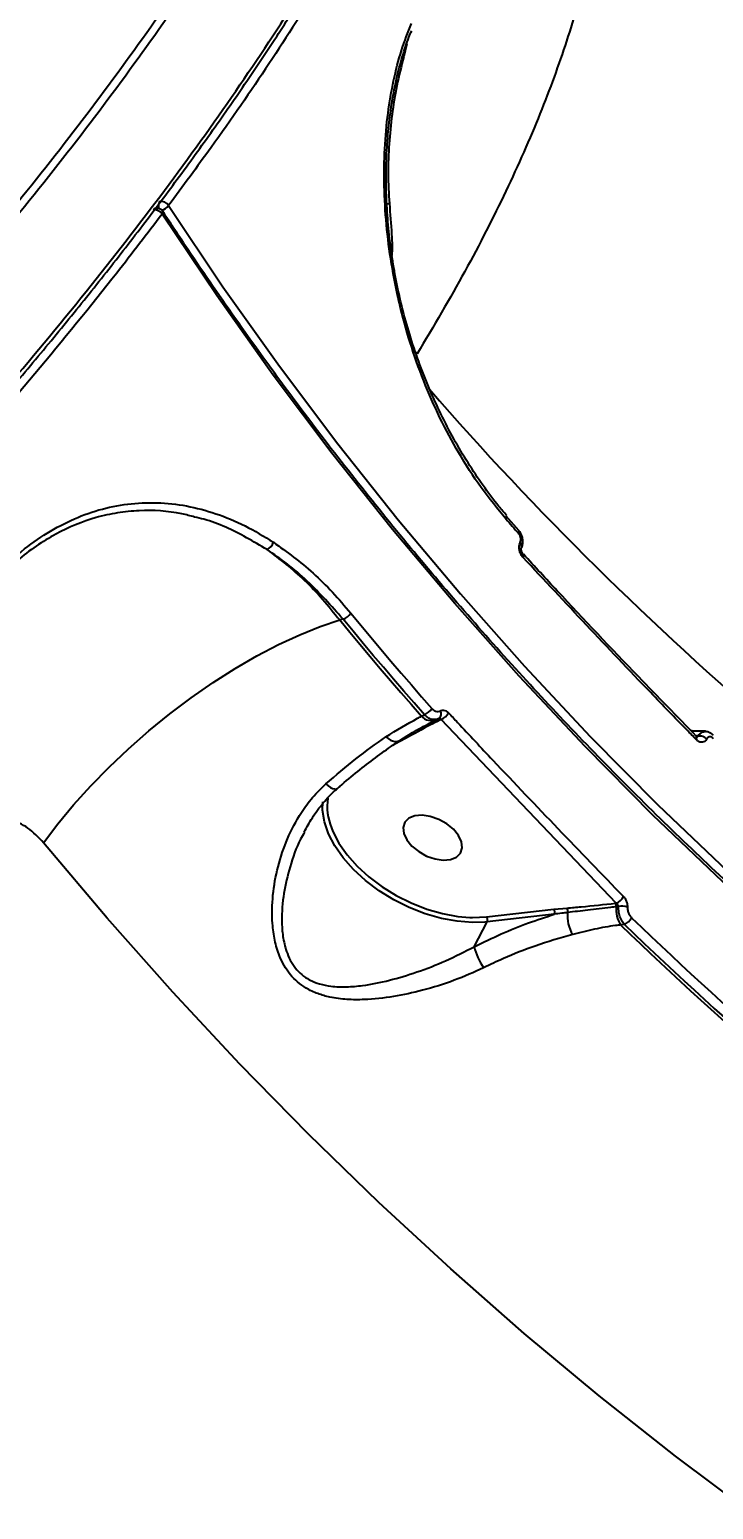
# Model space of a CAD drawing. Header units: millimetres. Extents: x -4153 to 4002, y -5023 to 3197.
# Drawn here: x -767 to -670.5, y -1518.8 to -1310 of the extents above; entities that cross this region are included whole.
import ezdxf

# ---------------------------------------------------------------- set-up
doc = ezdxf.new("R2010")
doc.units = ezdxf.units.MM
for name, color, linetype in [('DIKOM_ОБЪЕКТ', 7, 'Continuous'), ('DIKOM_РАЗМЕР_ЗОНА', 7, 'Continuous'), ('DIKOM_РАЗМЕР_ОБЪЕКТА', 7, 'Continuous')]:
    doc.layers.add(name, color=color, linetype=linetype)
doc.styles.add('style1', font='arialbd.ttf', dxfattribs={"width": 0.8})
doc.dimstyles.new('1-50', dxfattribs={"dimtxt": 300, "dimasz": 200, "dimexe": 100, "dimexo": 0, "dimgap": 100, "dimtad": 1, "dimtxsty": 'style1', "dimcen": 200, "dimclrd": 7, "dimclre": 7, "dimclrt": 7, "dimadec": 1, "dimazin": 2, "dimtfac": 1, "dimtmove": 0, "dimatfit": 2, "dimfxl": 0, "dimlwd": 25, "dimlwe": 18, "dimarcsym": 0})

# ---------------------------------------------------------------- blocks, each defined once
blk = doc.blocks.new('*D9')
at = {"layer": 'Defpoints', "color": 0, "transparency": 16777216}
for p in [(2370.19, 1747.32), (-2106.31, -2974.61), (1195.51, -2974.61)]:
    blk.add_point(p, dxfattribs=at)
at = {"layer": 'DIKOM_РАЗМЕР_ОБЪЕКТА', "color": 7, "lineweight": 18, "transparency": 16777216}
for p, q in [((2370.19, 1747.32), (-2206.31, 1747.32)), ((1195.51, -2974.61), (-2206.31, -2974.61))]:
    blk.add_line(p, q, dxfattribs=at)
at = {"layer": 'DIKOM_РАЗМЕР_ОБЪЕКТА', "color": 7, "lineweight": 25, "transparency": 16777216}
blk.add_line((-2106.31, 1547.32), (-2106.31, -2774.61), dxfattribs=at)
at = {"layer": 'DIKOM_РАЗМЕР_ОБЪЕКТА', "color": 7, "transparency": 16777216}
for points in [[(-2139.64, 1547.32), (-2072.98, 1547.32), (-2106.31, 1747.32)], [(-2139.64, -2774.61), (-2072.98, -2774.61), (-2106.31, -2974.61)]]:
    blk.add_solid(points, dxfattribs=at)
at = {"layer": 'DIKOM_РАЗМЕР_ОБЪЕКТА', "color": 7, "transparency": 16777216, "insert": (-2359.48, -612.26), "char_height": 300, "attachment_point": 5, "rotation": 90, "style": 'style1'}
blk.add_mtext('{\\fArial|b0|i0|c204|p34;4700}', dxfattribs=at)
blk = doc.blocks.new('*D10')
at = {"layer": 'Defpoints', "color": 0, "transparency": 16777216}
for p in [(4001.69, -909.96), (-3216.31, -1859.46), (4001.69, -4923)]:
    blk.add_point(p, dxfattribs=at)
at = {"layer": 'DIKOM_РАЗМЕР_ЗОНА', "color": 7, "lineweight": 18, "transparency": 16777216}
for p, q in [((4001.69, -909.96), (4001.69, -5023)), ((-3216.31, -1859.46), (-3216.31, -5023))]:
    blk.add_line(p, q, dxfattribs=at)
at = {"layer": 'DIKOM_РАЗМЕР_ЗОНА', "color": 7, "lineweight": 25, "transparency": 16777216}
blk.add_line((-3016.31, -4923), (3801.69, -4923), dxfattribs=at)
at = {"layer": 'DIKOM_РАЗМЕР_ЗОНА', "color": 7, "transparency": 16777216}
for points in [[(-3016.31, -4889.67), (-3016.31, -4956.33), (-3216.31, -4923)], [(3801.69, -4889.67), (3801.69, -4956.33), (4001.69, -4923)]]:
    blk.add_solid(points, dxfattribs=at)
at = {"layer": 'DIKOM_РАЗМЕР_ЗОНА', "color": 7, "transparency": 16777216, "insert": (392.69, -4669.83), "char_height": 300, "attachment_point": 5, "style": 'style1'}
blk.add_mtext('{\\fArial|b0|i0|c204|p34;7200}', dxfattribs=at)
blk = doc.blocks.new('*D11')
at = {"layer": 'Defpoints', "color": 0, "transparency": 16777216}
for p in [(2631.36, 3197.31), (-3702.81, -4429.79), (2071.05, -4429.79)]:
    blk.add_point(p, dxfattribs=at)
at = {"layer": 'DIKOM_РАЗМЕР_ЗОНА', "color": 7, "lineweight": 18, "transparency": 16777216}
for p, q in [((2631.36, 3197.31), (-3802.81, 3197.31)), ((2071.05, -4429.79), (-3802.81, -4429.79))]:
    blk.add_line(p, q, dxfattribs=at)
at = {"layer": 'DIKOM_РАЗМЕР_ЗОНА', "color": 7, "lineweight": 25, "transparency": 16777216}
blk.add_line((-3702.81, 2997.31), (-3702.81, -4229.79), dxfattribs=at)
at = {"layer": 'DIKOM_РАЗМЕР_ЗОНА', "color": 7, "transparency": 16777216}
for points in [[(-3736.14, 2997.31), (-3669.48, 2997.31), (-3702.81, 3197.31)], [(-3736.14, -4229.79), (-3669.48, -4229.79), (-3702.81, -4429.79)]]:
    blk.add_solid(points, dxfattribs=at)
at = {"layer": 'DIKOM_РАЗМЕР_ЗОНА', "color": 7, "transparency": 16777216, "insert": (-3955.98, -616.24), "char_height": 300, "attachment_point": 5, "rotation": 90, "style": 'style1'}
blk.add_mtext('{\\fArial|b0|i0|c204|p34;7600}', dxfattribs=at)
blk = doc.blocks.new('*D12')
at = {"layer": 'Defpoints', "color": 0, "transparency": 16777216}
for p in [(-1688.31, 690.56), (2486.69, 690.56), (-1688.31, -3442.2)]:
    blk.add_point(p, dxfattribs=at)
at = {"layer": 'DIKOM_РАЗМЕР_ОБЪЕКТА', "color": 7, "lineweight": 18, "transparency": 16777216}
for p, q in [((-1688.31, 690.56), (-1688.31, -3542.2)), ((2486.69, 690.56), (2486.69, -3542.2))]:
    blk.add_line(p, q, dxfattribs=at)
at = {"layer": 'DIKOM_РАЗМЕР_ОБЪЕКТА', "color": 7, "lineweight": 25, "transparency": 16777216}
blk.add_line((2286.69, -3442.2), (-1488.31, -3442.2), dxfattribs=at)
at = {"layer": 'DIKOM_РАЗМЕР_ОБЪЕКТА', "color": 7, "transparency": 16777216}
for points in [[(-1488.31, -3408.87), (-1488.31, -3475.54), (-1688.31, -3442.2)], [(2286.69, -3408.87), (2286.69, -3475.54), (2486.69, -3442.2)]]:
    blk.add_solid(points, dxfattribs=at)
at = {"layer": 'DIKOM_РАЗМЕР_ОБЪЕКТА', "color": 7, "transparency": 16777216, "insert": (399.19, -3189.03), "char_height": 300, "attachment_point": 5, "style": 'style1'}
blk.add_mtext('{\\fArial|b0|i0|c204|p34;4175}', dxfattribs=at)

msp = doc.modelspace()

# ---------------------------------------------------------------- linework, layer by layer
at = {"layer": 'DIKOM_ОБЪЕКТ', "color": 7, "linetype": 'Continuous'}
for p, q in [((-713.758, -1312.029), (-714.181, -1313.826)), ((-712.557, -1355.451), (-712.296, -1355.799)), ((-697.964, -1380.676), (-699.719, -1378.659)), ((-697.767, -1382.433), (-697.758, -1382.414)), ((-697.58, -1383.121), (-697.571, -1383.102)), ((-697.31, -1384.074), (-697.319, -1384.064)), ((-722.739, -1393.205), (-723.223, -1393.319)), ((-711.679, -1406.889), (-711.275, -1406.682)), ((-709.947, -1407.582), (-709.534, -1407.366)), ((-709.576, -1407.389), (-709.262, -1407.228)), ((-708.893, -1407.337), (-709.114, -1407.451)), ((-684.21, -1433.267), (-708.893, -1407.337)), ((-715.325, -1410.798), (-715.847, -1411.066)), ((-713.958, -1410.055), (-715.325, -1410.798)), ((-672.894, -1409.751), (-672.901, -1409.744)), ((-672.631, -1409.677), (-672.88, -1409.661)), ((-672.877, -1409.732), (-672.64, -1409.696)), ((-672.64, -1409.696), (-672.631, -1409.677)), ((-671.435, -1410.097), (-671.444, -1410.116)), ((-692.996, -1434.121), (-691.146, -1433.946)), ((-684.311, -1433.278), (-684.21, -1433.267)), ((-704.241, -1439.402), (-702.435, -1435.892)), ((-702.435, -1435.892), (-702.748, -1435.924)), ((-702.49, -1435.188), (-692.996, -1434.121)), ((-692.941, -1434.825), (-702.435, -1435.892)), ((-683.041, -1436.267), (-683.583, -1436.333))]:
    msp.add_line(p, q, dxfattribs=at)
at = {"layer": 'DIKOM_ОБЪЕКТ', "color": 7, "linetype": 'Continuous', "flags": 128}
for points in [[(-748.283, -1336.082), (-748.208, -1335.967), (-748.165, -1335.863), (-748.155, -1335.775), (-748.177, -1335.704), (-748.177, -1335.704)], [(-747.377, -1334.876), (-739.695, -1346.32), (-731.73, -1357.526), (-723.488, -1368.487), (-714.975, -1379.196), (-706.195, -1389.646), (-697.155, -1399.829), (-687.86, -1409.739), (-678.317, -1419.37), (-668.531, -1428.715), (-658.51, -1437.769), (-648.26, -1446.525), (-637.787, -1454.977), (-627.099, -1463.12), (-616.201, -1470.949), (-605.103, -1478.458), (-593.81, -1485.643), (-582.33, -1492.499), (-570.671, -1499.022), (-558.841, -1505.206), (-546.846, -1511.049), (-534.696, -1516.545)], [(-534.96, -1518.299), (-547.147, -1512.786), (-559.178, -1506.926), (-571.044, -1500.723), (-582.738, -1494.181), (-594.253, -1487.304), (-605.58, -1480.098), (-616.712, -1472.565), (-627.642, -1464.713), (-638.363, -1456.545), (-648.867, -1448.067), (-659.148, -1439.285), (-669.2, -1430.204), (-679.015, -1420.831), (-688.587, -1411.171), (-697.909, -1401.231), (-706.977, -1391.017), (-715.783, -1380.536), (-724.322, -1369.795), (-732.589, -1358.8), (-740.577, -1347.56), (-748.283, -1336.082)], [(-699.733, -1378.645), (-699.732, -1378.646), (-699.719, -1378.659)], [(-698.005, -1381.087), (-697.955, -1380.977), (-697.927, -1380.876), (-697.921, -1380.789), (-697.938, -1380.717), (-697.964, -1380.676)], [(-697.343, -1384.501), (-697.291, -1384.371), (-697.267, -1384.255), (-697.272, -1384.157), (-697.305, -1384.081), (-697.31, -1384.074)], [(-764.998, -1424.731), (-762.994, -1422.067), (-760.774, -1419.386), (-758.358, -1416.711), (-755.768, -1414.068), (-753.027, -1411.48), (-750.161, -1408.971), (-747.196, -1406.563), (-744.159, -1404.28), (-741.077, -1402.14), (-737.979, -1400.165), (-734.893, -1398.372), (-731.847, -1396.777), (-728.869, -1395.396), (-725.985, -1394.239), (-723.223, -1393.319)], [(-723.223, -1393.319), (-721.804, -1395.04), (-720.378, -1396.753), (-718.945, -1398.459), (-717.505, -1400.159), (-716.059, -1401.852), (-714.606, -1403.538), (-713.146, -1405.217), (-711.679, -1406.889)], [(-711.275, -1406.682), (-712.732, -1405.021), (-714.181, -1403.353), (-715.624, -1401.679), (-717.061, -1399.998), (-718.491, -1398.309), (-719.913, -1396.615), (-721.33, -1394.913), (-722.739, -1393.205)], [(-721.65, -1392.353), (-720.243, -1394.057), (-718.83, -1395.755), (-717.411, -1397.446), (-715.984, -1399.13), (-714.551, -1400.808), (-713.111, -1402.478), (-711.665, -1404.142), (-710.211, -1405.8)], [(-716.717, -1409.807), (-716.399, -1410.059), (-716.073, -1410.254), (-715.748, -1410.387), (-715.433, -1410.453), (-715.14, -1410.451), (-714.876, -1410.381), (-714.724, -1410.299)], [(-672.932, -1410.173), (-672.879, -1410.044), (-672.853, -1409.93), (-672.856, -1409.834), (-672.886, -1409.761), (-672.894, -1409.751)], [(-725.185, -1416.448), (-724.848, -1416.716), (-724.523, -1416.929), (-724.222, -1417.078), (-723.957, -1417.158), (-723.735, -1417.167), (-723.566, -1417.104), (-723.542, -1417.085)], [(-702.748, -1435.924), (-704.469, -1435.985), (-706.63, -1435.824), (-708.872, -1435.412), (-711.144, -1434.759), (-713.397, -1433.878), (-715.582, -1432.79), (-717.652, -1431.517), (-719.559, -1430.089), (-721.264, -1428.535), (-722.728, -1426.89), (-723.92, -1425.19), (-724.814, -1423.473), (-725.389, -1421.776), (-725.633, -1420.136), (-725.595, -1418.955)], [(-707.163, -1422.838), (-708.123, -1422.06), (-709.244, -1421.441), (-710.433, -1421.031), (-711.596, -1420.865), (-712.638, -1420.954), (-713.474, -1421.292), (-714.037, -1421.852), (-714.282, -1422.588), (-714.187, -1423.441), (-713.762, -1424.341), (-713.04, -1425.216), (-712.079, -1425.994), (-710.959, -1426.613), (-709.769, -1427.022), (-708.607, -1427.189), (-707.565, -1427.099), (-706.729, -1426.761), (-706.165, -1426.201), (-705.921, -1425.465), (-706.016, -1424.612), (-706.441, -1423.712), (-707.163, -1422.838)], [(-724.395, -1422.636), (-724.19, -1423.145), (-723.324, -1424.811), (-722.169, -1426.459), (-720.749, -1428.054), (-719.096, -1429.56), (-717.246, -1430.946), (-715.239, -1432.18), (-713.12, -1433.235), (-710.935, -1434.089), (-708.732, -1434.722), (-706.558, -1435.122), (-704.861, -1435.267)], [(-619.04, -1549.407), (-630.759, -1542.386), (-642.303, -1535.057), (-653.666, -1527.424), (-664.842, -1519.492), (-675.824, -1511.265), (-686.606, -1502.747), (-697.184, -1493.943), (-707.55, -1484.858), (-717.699, -1475.496), (-727.625, -1465.864), (-737.323, -1455.965), (-746.788, -1445.807), (-756.015, -1435.393), (-764.998, -1424.731)], [(-704.861, -1435.267), (-704.462, -1435.278), (-702.49, -1435.188)]]:
    msp.add_lwpolyline(points, dxfattribs=at)
at = {"layer": 'DIKOM_ОБЪЕКТ', "color": 7, "linetype": 'Continuous'}
for centre, radius, start, end in [((-749.122, -1335.751), 0.49, 104.00447, 144.89327), ((-749.387, -1336.756), 1.294, 31.42867, 95.99801), ((-749.015, -1336.25), 1, 33.11034, 102.99357), ((-747.605, -1334.892), 1.191, 148.33635, 199.67335), ((-748.477, -1335.548), 1.289, 31.43044, 96.29635), ((-749.201, -1333.386), 2.355, 292.69069, 320.76209), ((-364.406, -1059.094), 459.181, 221.0724, 238.2067), ((-700.068, -1378.829), 0.388, 322.03525, 25.98152), ((-346.593, -1073.425), 467.061, 220.87388, 221.20223), ((-734.022, -1382), 1.491, 291.9771, 346.59945), ((-698.182, -1382.914), 0.635, 340.22499, 49.27372), ((-698.175, -1382.896), 0.638, 341.14359, 49.22227), ((-723.487, -1391.127), 2.208, 289.785, 326.28203), ((-712.056, -1404.657), 2.17, 291.09834, 328.23437), ((-709.723, -1406.552), 0.824, 307.48563, 30.80457), ((-709.658, -1405.401), 2.082, 291.55823, 330.38093), ((-710.274, -1405.65), 1.874, 221.41731, 291.89253), ((-709.385, -1407.705), 0.371, 43.1838, 112.28665), ((-714.279, -1410.418), 0.484, 48.52596, 76.06196), ((-672.469, -1411.12), 1.435, 44.4205, 96.84173), ((-672.46, -1411.101), 1.435, 44.4205, 96.84173), ((-716.755, -1419.585), 8.227, 172.04801, 201.76509), ((-691.829, -1434.343), 0.79, 341.97509, 30.20028), ((-684.966, -1433.688), 0.772, 353.28431, 32.03355), ((-680.378, -1434.209), 3.845, 173.56963, 213.52698), ((-685.087, -1431.266), 2.185, 293.6888, 330.59545), ((-683.405, -1436.416), 2.715, 73.38484, 100.01437), ((-703.12, -1435.591), 0.748, 336.28726, 32.61994), ((-693.626, -1434.524), 0.748, 336.28479, 32.65797), ((-686.279, -1435.08), 4.824, 174.13774, 212.73775), ((-683.897, -1434.362), 2.089, 294.19146, 332.71071), ((-336.095, -1077.639), 497.607, 225.95551, 233.03763), ((-336.589, -1077.771), 498.971, 225.93927, 233.05351), ((-336.423, -1077.908), 498.563, 225.95425, 233.0386), ((-694.897, -1437.054), 9.634, 194.10617, 213.608)]:
    msp.add_arc(centre, radius, start, end, dxfattribs=at)
for points, knots in [([(-934.195, -1411.23), (-929.384, -1407.273), (-919.76, -1399.358), (-905.796, -1387.274), (-892.213, -1375.061), (-878.622, -1362.3), (-865.158, -1349.06), (-851.936, -1335.382), (-839.315, -1321.612), (-827.368, -1307.798), (-816.156, -1293.994), (-806.036, -1280.648), (-796.99, -1267.8), (-788.977, -1255.47), (-781.768, -1243.319), (-775.425, -1231.402), (-769.993, -1219.77), (-765.496, -1208.438), (-762.002, -1197.472), (-759.543, -1186.873), (-758.198, -1176.82), (-757.973, -1167.536), (-758.85, -1159.086), (-760.385, -1152.143), (-762.06, -1148.238), (-762.741, -1146.65)], [0, 0, 0, 0, 0.0400048, 0.0800096, 0.1204125, 0.1608154, 0.2054798, 0.2501788, 0.2948426, 0.3408233, 0.3868418, 0.4328217, 0.476081, 0.5193729, 0.5626315, 0.6071388, 0.651682, 0.6961891, 0.742306, 0.7884231, 0.8352025, 0.8819818, 0.9259178, 0.9698883, 1, 1, 1, 1]), ([(-942.129, -1512.346), (-938.399, -1509.724), (-928.275, -1502.607), (-912.059, -1490.716), (-893.643, -1476.634), (-875.717, -1462.301), (-858.357, -1447.79), (-841.645, -1433.168), (-825.641, -1418.478), (-810.385, -1403.745), (-795.888, -1388.994), (-782.188, -1374.271), (-769.348, -1359.643), (-757.428, -1345.181), (-746.475, -1330.929), (-736.525, -1316.918), (-727.578, -1303.164), (-719.65, -1289.709), (-712.776, -1276.615), (-706.992, -1263.943), (-702.325, -1251.737), (-698.802, -1240.025), (-696.419, -1228.823), (-695.131, -1218.139), (-695.095, -1208.109), (-695.547, -1201.36), (-696.347, -1198.165), (-696.415, -1197.893)], [0, 0, 0, 0, 0.0245701, 0.0666936, 0.1089496, 0.1512736, 0.1935975, 0.2358536, 0.277977, 0.3201005, 0.3623564, 0.4046804, 0.4470042, 0.4892603, 0.5313838, 0.5735066, 0.6157623, 0.6580857, 0.700409, 0.7426646, 0.7847876, 0.8269108, 0.8691669, 0.9114903, 0.953814, 0.99607, 1, 1, 1, 1]), ([(-925.58, -1501.344), (-923.44, -1499.794), (-918.203, -1496.001), (-909.999, -1489.894), (-900.971, -1483.049), (-892.095, -1476.167), (-883.363, -1469.248), (-874.772, -1462.29), (-866.32, -1455.289), (-858.004, -1448.246), (-849.822, -1441.157), (-841.772, -1434.02), (-833.851, -1426.834), (-826.067, -1419.603), (-818.444, -1412.353), (-811.016, -1405.112), (-803.802, -1397.901), (-796.807, -1390.722), (-790.025, -1383.574), (-783.455, -1376.453), (-777.094, -1369.356), (-770.94, -1362.283), (-764.991, -1355.231), (-759.247, -1348.198), (-753.704, -1341.182), (-748.367, -1334.184), (-743.245, -1327.221), (-738.364, -1320.323), (-733.74, -1313.514), (-729.379, -1306.802), (-725.278, -1300.183), (-721.435, -1293.655), (-717.846, -1287.215), (-714.513, -1280.861), (-711.433, -1274.592), (-708.607, -1268.406), (-706.033, -1262.301), (-703.713, -1256.275), (-701.651, -1250.341), (-699.854, -1244.521), (-698.333, -1238.837), (-697.089, -1233.301), (-696.122, -1227.911), (-695.432, -1222.665), (-695.015, -1217.562), (-694.877, -1212.6), (-695.004, -1207.775), (-695.436, -1203.105), (-695.853, -1199.904), (-696.206, -1198.304), (-696.237, -1198.166)], [0, 0, 0, 0, 0.0148391, 0.0363255, 0.0577124, 0.0790248, 0.100287, 0.1215228, 0.142757, 0.1640091, 0.1853, 0.2066536, 0.228095, 0.2496477, 0.2712483, 0.2927749, 0.3141948, 0.3355338, 0.356815, 0.3780639, 0.3993039, 0.4205573, 0.4418429, 0.4631846, 0.4846069, 0.5061339, 0.5277484, 0.5493324, 0.5707976, 0.5921746, 0.6134879, 0.6347617, 0.656021, 0.6772888, 0.6985818, 0.719924, 0.7413394, 0.7628519, 0.7844716, 0.8060882, 0.8276031, 0.8490186, 0.8703575, 0.891642, 0.9128938, 0.9341347, 0.9553851, 0.9766598, 0.9979803, 1, 1, 1, 1]), ([(-695.596, -1198.737), (-695.175, -1200.947), (-694.187, -1206.128), (-693.926, -1215.101), (-694.654, -1225.53), (-696.599, -1236.667), (-699.541, -1247.749), (-703.288, -1258.659), (-707.642, -1269.292), (-712.825, -1280.284), (-718.836, -1291.609), (-725.604, -1303.144), (-733.094, -1314.83), (-740.367, -1325.392), (-745.348, -1332.132), (-747.377, -1334.876)], [0, 0, 0, 0, 0.0646492, 0.1515188, 0.2409114, 0.3303773, 0.4197701, 0.4953743, 0.5710667, 0.6467588, 0.7231688, 0.7995787, 0.8740642, 0.9487185, 1, 1, 1, 1]), ([(-690.004, -1257.221), (-689.764, -1257.709), (-688.414, -1260.455), (-686.928, -1266.11), (-685.634, -1274.21), (-685.488, -1283.013), (-686.37, -1292.204), (-688.255, -1301.748), (-691.062, -1311.585), (-694.841, -1321.929), (-699.637, -1332.776), (-705.37, -1344.073), (-709.988, -1351.891), (-712.296, -1355.799)], [0, 0, 0, 0, 0.0210517, 0.1183566, 0.2184966, 0.3187184, 0.4188597, 0.5144039, 0.6100171, 0.7055616, 0.8036828, 0.9018783, 1, 1, 1, 1]), ([(-774.152, -1341.129), (-770.503, -1336.664), (-763.204, -1327.736), (-753.27, -1314.509), (-744.042, -1301.416), (-738.638, -1292.874), (-735.936, -1288.604)], [0, 0, 0, 0, 0.2486156, 0.4972307, 0.7486162, 1, 1, 1, 1]), ([(-734.954, -1289.209), (-737.629, -1293.439), (-742.978, -1301.897), (-752.169, -1314.957), (-762.136, -1328.249), (-769.524, -1337.29), (-773.218, -1341.81)], [0, 0, 0, 0, 0.2486156, 0.4972329, 0.7486158, 1, 1, 1, 1]), ([(-699.762, -1379.068), (-700.95, -1377.616), (-703.325, -1374.712), (-706.425, -1369.883), (-709.134, -1364.826), (-711.429, -1359.599), (-713.349, -1354.183), (-714.862, -1348.645), (-715.976, -1343.063), (-716.69, -1337.511), (-716.994, -1332.068), (-716.913, -1326.805), (-716.467, -1321.817), (-715.662, -1317.187), (-714.564, -1312.911), (-713.583, -1310.412), (-713.093, -1309.164)], [0, 0, 0, 0, 0.0751068, 0.1502139, 0.2212824, 0.2925773, 0.3636447, 0.4347705, 0.5061227, 0.5772485, 0.6483401, 0.7196591, 0.7907512, 0.8604277, 0.930319, 1, 1, 1, 1]), ([(-699.66, -1378.585), (-700.026, -1378.164), (-701.186, -1376.831), (-703.016, -1374.354), (-705.145, -1371.179), (-707.132, -1367.804), (-708.966, -1364.274), (-710.627, -1360.621), (-712.099, -1356.883), (-713.371, -1353.094), (-714.434, -1349.292), (-715.28, -1345.507), (-715.916, -1341.756), (-716.363, -1338.035), (-716.626, -1334.333), (-716.706, -1330.661), (-716.601, -1327.047), (-716.315, -1323.526), (-715.85, -1320.135), (-715.218, -1316.904), (-714.414, -1313.891), (-713.693, -1311.651), (-713.194, -1310.507), (-713.064, -1310.208)], [0, 0, 0, 0, 0.023156, 0.0733969, 0.1241361, 0.1752391, 0.2265349, 0.2778002, 0.3288161, 0.3794158, 0.4294642, 0.4788809, 0.5276413, 0.5763365, 0.6256829, 0.6756977, 0.7262872, 0.7773123, 0.8286044, 0.8799619, 0.9311453, 0.9819857, 1, 1, 1, 1]), ([(-714.181, -1313.826), (-714.527, -1315.204), (-715.537, -1319.231), (-716.207, -1324.802), (-716.461, -1330.374), (-716.296, -1333.187), (-716.213, -1334.593)], [0, 0, 0, 0, 0.20460018, 0.59771669, 0.798902, 1, 1, 1, 1]), ([(-535.11, -1517.707), (-537.063, -1516.847), (-542.73, -1514.352), (-552.016, -1510.001), (-562.919, -1504.56), (-573.683, -1498.832), (-584.302, -1492.825), (-594.771, -1486.539), (-605.085, -1479.98), (-615.238, -1473.151), (-625.223, -1466.055), (-635.036, -1458.697), (-644.672, -1451.08), (-654.125, -1443.209), (-663.39, -1435.087), (-672.461, -1426.72), (-681.335, -1418.111), (-690.006, -1409.266), (-698.469, -1400.189), (-706.72, -1390.885), (-714.755, -1381.36), (-722.568, -1371.618), (-730.157, -1361.665), (-737.513, -1351.504), (-743.494, -1342.826), (-746.989, -1337.511), (-748.177, -1335.704)], [0, 0, 0, 0, 0.0228174, 0.0662202, 0.1096236, 0.1530271, 0.1964308, 0.2398337, 0.2832367, 0.3266401, 0.3700427, 0.4134453, 0.4568475, 0.5002494, 0.5436513, 0.5870527, 0.6304542, 0.6738553, 0.7172557, 0.7606562, 0.8040563, 0.8474558, 0.890855, 0.9342543, 0.9776531, 1, 1, 1, 1]), ([(-716.213, -1334.593), (-716.228, -1334.597), (-716.314, -1334.619), (-716.42, -1334.645), (-716.564, -1334.666), (-716.573, -1334.668)], [0, 0, 0, 0, 0.1610302, 0.9486506, 1, 1, 1, 1]), ([(-716.213, -1334.593), (-716.094, -1336.029), (-715.927, -1338.036), (-715.807, -1340.494), (-715.842, -1341.476), (-715.857, -1341.922)], [0, 0, 0, 0, 0.5790763, 0.8089865, 1, 1, 1, 1]), ([(-748.283, -1336.082), (-750.392, -1338.844), (-756.076, -1346.288), (-766.108, -1358.579), (-778.562, -1372.948), (-792.009, -1387.564), (-806.425, -1402.381), (-821.788, -1417.352), (-837.759, -1432.148), (-854.268, -1446.721), (-871.236, -1461.032), (-888.94, -1475.314), (-907.349, -1489.513), (-926.414, -1503.578), (-945.717, -1517.2), (-965.184, -1530.342), (-984.743, -1542.978), (-1004.712, -1555.316), (-1025.037, -1567.297), (-1045.656, -1578.871), (-1066.114, -1589.784), (-1086.345, -1600.012), (-1106.289, -1609.549), (-1126.271, -1618.552), (-1146.221, -1626.964), (-1166.069, -1634.742), (-1185.376, -1641.714), (-1204.09, -1647.875), (-1222.17, -1653.239), (-1239.912, -1657.892), (-1257.239, -1661.787), (-1274.077, -1664.892), (-1289.379, -1667.042), (-1303.22, -1668.372), (-1315.697, -1669.017), (-1327.614, -1669.051), (-1338.925, -1668.466), (-1349.515, -1667.271), (-1359.333, -1665.474), (-1367.481, -1663.383), (-1372.189, -1661.733), (-1374.106, -1661.062)], [0, 0, 0, 0, 0.01565226, 0.04216821, 0.06870456, 0.09522035, 0.1225065, 0.14981457, 0.17710085, 0.20361671, 0.23015307, 0.25666881, 0.28395493, 0.31126326, 0.33854925, 0.36506512, 0.39160119, 0.41811705, 0.44540335, 0.47271155, 0.49999758, 0.52651341, 0.55304974, 0.57956567, 0.60685169, 0.6341598, 0.66144598, 0.68796179, 0.71449806, 0.74101385, 0.76829978, 0.79560821, 0.82289417, 0.84597237, 0.86907736, 0.89218249, 0.91550648, 0.9388305, 0.96156391, 0.98434868, 1, 1, 1, 1]), ([(-772.184, -1387.524), (-770.993, -1386.309), (-768.703, -1383.97), (-764.975, -1381.26), (-761.176, -1379.17), (-757.218, -1377.695), (-753.145, -1376.867), (-748.999, -1376.678), (-744.825, -1377.125), (-740.668, -1378.235), (-736.555, -1379.918), (-733.898, -1381.537), (-732.572, -1382.346)], [0, 0, 0, 0, 0.107081, 0.205971, 0.3051834, 0.4040755, 0.5033345, 0.6029145, 0.7021767, 0.8013466, 0.9008328, 1, 1, 1, 1]), ([(-743.691, -1378.793), (-744.287, -1378.637), (-746.887, -1377.954), (-750.548, -1377.757), (-754.587, -1378.149), (-758.558, -1379.035), (-762.415, -1380.614), (-766.067, -1382.863), (-769.122, -1385.163), (-771.106, -1387.191), (-772.271, -1388.38)], [0, 0, 0, 0, 0.0584962, 0.2554763, 0.3569417, 0.4584037, 0.6544717, 0.7554794, 0.8564912, 1, 1, 1, 1]), ([(-733.464, -1383.383), (-735.397, -1382.247), (-738.325, -1380.527), (-741.781, -1379.238), (-743.253, -1378.895), (-743.691, -1378.793)], [0, 0, 0, 0, 0.57701856, 0.87416823, 1, 1, 1, 1]), ([(-697.758, -1382.414), (-697.752, -1382.402), (-697.71, -1382.312), (-697.661, -1382.112), (-697.669, -1381.838), (-697.731, -1381.561), (-697.835, -1381.307), (-697.952, -1381.155), (-698.005, -1381.087)], [0, 0, 0, 0, 0.0340422, 0.2523471, 0.470565, 0.5980296, 0.81931, 1, 1, 1, 1]), ([(-697.573, -1383.104), (-697.572, -1383.103), (-697.455, -1382.94), (-697.374, -1382.498), (-697.38, -1381.821), (-697.589, -1381.156), (-697.865, -1380.834), (-697.982, -1380.698)], [0, 0, 0, 0, 0.0024741, 0.241461, 0.5075807, 0.79314, 1, 1, 1, 1]), ([(-733.464, -1383.383), (-731.678, -1384.755), (-728.972, -1386.832), (-725.613, -1390.347), (-724.02, -1392.329), (-723.223, -1393.319)], [0, 0, 0, 0, 0.4927902, 0.7463973, 1, 1, 1, 1]), ([(-722.739, -1393.205), (-724.399, -1391.336), (-726.912, -1388.506), (-730.577, -1385.395), (-732.502, -1384.054), (-733.464, -1383.383)], [0, 0, 0, 0, 0.4928038, 0.7463954, 1, 1, 1, 1]), ([(-732.572, -1382.346), (-730.677, -1383.724), (-727.807, -1385.813), (-724.219, -1389.355), (-722.506, -1391.353), (-721.65, -1392.353)], [0, 0, 0, 0, 0.4927656, 0.7463806, 1, 1, 1, 1]), ([(-697.343, -1384.501), (-697.444, -1384.373), (-697.646, -1384.119), (-697.84, -1383.626), (-697.919, -1383.125), (-697.883, -1382.713), (-697.8, -1382.511), (-697.767, -1382.433)], [0, 0, 0, 0, 0.2182628, 0.4367392, 0.6530427, 0.865775, 1, 1, 1, 1]), ([(-697.318, -1384.062), (-697.327, -1384.053), (-697.365, -1384.016), (-697.45, -1383.892), (-697.539, -1383.704), (-697.595, -1383.504), (-697.614, -1383.325), (-697.604, -1383.188), (-697.581, -1383.124), (-697.583, -1383.127), (-697.584, -1383.128)], [0, 0, 0, 0, 0.0436131, 0.1959423, 0.355359, 0.513105, 0.6490632, 0.7900614, 0.9401528, 1, 1, 1, 1]), ([(-672.932, -1410.173), (-673.36, -1409.733), (-675.504, -1407.534), (-683.755, -1399.016), (-691.381, -1390.87), (-697.343, -1384.501)], [0, 0, 0, 0, 0.0517122, 0.2585565, 1, 1, 1, 1]), ([(-672.875, -1409.735), (-675.602, -1406.938), (-682.239, -1400.132), (-690.367, -1391.567), (-695.7, -1385.78), (-697.288, -1384.057)], [0, 0, 0, 0, 0.3287928, 0.8001861, 1, 1, 1, 1]), ([(-709.222, -1407.206), (-709.29, -1407.239), (-709.54, -1407.362), (-710.037, -1407.404), (-710.695, -1407.199), (-711.082, -1406.854), (-711.275, -1406.682)], [0, 0, 0, 0, 0.1106154, 0.4063065, 0.7034641, 1, 1, 1, 1]), ([(-710.211, -1405.8), (-710.101, -1405.906), (-709.88, -1406.118), (-709.497, -1406.246), (-709.205, -1406.224), (-709.056, -1406.151), (-709.016, -1406.131)], [0, 0, 0, 0, 0.29688, 0.59407691, 0.88943358, 1, 1, 1, 1]), ([(-709.016, -1406.131), (-708.985, -1406.115), (-708.847, -1406.045), (-708.569, -1406.011), (-708.186, -1406.125), (-707.961, -1406.328), (-707.848, -1406.43)], [0, 0, 0, 0, 0.0855474, 0.38937052, 0.69482692, 1, 1, 1, 1]), ([(-707.848, -1406.43), (-707.434, -1406.875), (-705.362, -1409.098), (-697.24, -1417.767), (-689.361, -1425.935), (-683.184, -1432.339)], [0, 0, 0, 0, 0.0512237, 0.2561281, 1, 1, 1, 1]), ([(-716.717, -1409.807), (-715.183, -1408.876), (-713.443, -1407.82), (-711.865, -1406.988), (-711.679, -1406.889)], [0, 0, 0, 0, 0.8821389, 1, 1, 1, 1]), ([(-714.725, -1410.301), (-714.043, -1409.868), (-712.551, -1408.922), (-710.857, -1408.048), (-709.969, -1407.593), (-709.826, -1407.52)], [0, 0, 0, 0, 0.41384527, 0.90565355, 1, 1, 1, 1]), ([(-709.114, -1407.451), (-709.548, -1407.675), (-711.189, -1408.52), (-712.785, -1409.405), (-713.958, -1410.055)], [0, 0, 0, 0, 0.2647056, 1, 1, 1, 1]), ([(-708.893, -1407.337), (-708.921, -1407.299), (-708.978, -1407.223), (-709.084, -1407.173), (-709.168, -1407.179), (-709.212, -1407.201), (-709.222, -1407.206)], [0, 0, 0, 0, 0.3131832, 0.6195706, 0.9170925, 1, 1, 1, 1]), ([(-671.629, -1409.012), (-672.206, -1409.02), (-672.902, -1409.029), (-673.531, -1408.959), (-673.639, -1408.948)], [0, 0, 0, 0, 0.8281326, 1, 1, 1, 1]), ([(-725.185, -1416.448), (-723.757, -1415.224), (-720.87, -1412.747), (-718.112, -1410.794), (-716.717, -1409.807)], [0, 0, 0, 0, 0.4942344, 1, 1, 1, 1]), ([(-723.54, -1417.087), (-723.429, -1416.989), (-722.468, -1416.147), (-720.666, -1414.659), (-718.168, -1412.717), (-716.186, -1411.275), (-715.065, -1410.536), (-714.732, -1410.317)], [0, 0, 0, 0, 0.0370457, 0.3182694, 0.5996898, 0.8810501, 1, 1, 1, 1]), ([(-671.444, -1410.116), (-671.484, -1410.186), (-671.587, -1410.368), (-671.842, -1410.549), (-672.195, -1410.597), (-672.581, -1410.479), (-672.815, -1410.275), (-672.932, -1410.173)], [0, 0, 0, 0, 0.1342905, 0.3469292, 0.5632451, 0.7817336, 1, 1, 1, 1]), ([(-672.775, -1409.846), (-672.771, -1409.847), (-672.754, -1409.848), (-672.804, -1409.834), (-672.869, -1409.773), (-672.901, -1409.743)], [0, 0, 0, 0, 0.1431739, 0.5732411, 1, 1, 1, 1]), ([(-672.79, -1409.833), (-672.787, -1409.832), (-672.739, -1409.827), (-672.683, -1409.777), (-672.652, -1409.718), (-672.64, -1409.696)], [0, 0, 0, 0, 0.04082415, 0.6296958, 1, 1, 1, 1]), ([(-672.631, -1409.677), (-672.535, -1409.542), (-672.333, -1409.26), (-671.965, -1409.075), (-671.717, -1409.068), (-671.627, -1409.065)], [0, 0, 0, 0, 0.3670581, 0.772168, 1, 1, 1, 1]), ([(-670.486, -1409.588), (-670.644, -1409.457), (-670.957, -1409.198), (-671.395, -1409.043), (-671.629, -1409.074), (-671.666, -1409.079)], [0, 0, 0, 0, 0.46271297, 0.9130749, 1, 1, 1, 1]), ([(-670.491, -1410.023), (-670.492, -1410.022), (-670.565, -1409.953), (-670.722, -1409.838), (-670.933, -1409.78), (-671.132, -1409.797), (-671.309, -1409.888), (-671.394, -1410.029), (-671.435, -1410.097)], [0, 0, 0, 0, 0.0043066, 0.2198812, 0.4355515, 0.5682918, 0.7938354, 1, 1, 1, 1]), ([(-702.921, -1442.386), (-704.286, -1443.002), (-707.069, -1444.256), (-711.392, -1445.579), (-715.657, -1446.506), (-719.225, -1446.902), (-722.215, -1446.885), (-724.413, -1446.608), (-726.349, -1446.065), (-728.327, -1445.14), (-730.32, -1443.44), (-731.703, -1440.985), (-732.429, -1438.491), (-732.817, -1435.614), (-732.733, -1432.102), (-732.007, -1428.069), (-730.678, -1424.112), (-728.959, -1420.858), (-727.091, -1418.287), (-725.824, -1417.064), (-725.185, -1416.448)], [0, 0, 0, 0, 0.0741107, 0.1510367, 0.2205971, 0.291725, 0.334333, 0.3775442, 0.4100568, 0.4432604, 0.4962508, 0.5490824, 0.5885334, 0.6289758, 0.6961128, 0.7650054, 0.835432, 0.9076268, 0.9534362, 1, 1, 1, 1]), ([(-728.23, -1423.241), (-727.862, -1422.554), (-727.079, -1421.091), (-725.588, -1419.138), (-724.382, -1417.768), (-723.64, -1417.192), (-723.534, -1417.11)], [0, 0, 0, 0, 0.2955108, 0.629682, 0.9472434, 1, 1, 1, 1]), ([(-764.998, -1424.731), (-765.717, -1423.982), (-767.139, -1422.503), (-769.682, -1421.387), (-772.199, -1421.296), (-774.047, -1422.105), (-774.908, -1422.943), (-775.147, -1423.176)], [0, 0, 0, 0, 0.2385227, 0.4713391, 0.6967998, 0.9159898, 1, 1, 1, 1]), ([(-728.193, -1423.261), (-728.383, -1423.59), (-729.261, -1425.11), (-730.257, -1428.025), (-731.191, -1431.896), (-731.467, -1435.217), (-731.274, -1437.972), (-730.755, -1440.281), (-729.599, -1442.55), (-727.823, -1444.004), (-726.047, -1444.702), (-724.284, -1445.043), (-722.256, -1445.109), (-719.509, -1444.864), (-716.189, -1444.19), (-712.261, -1442.996), (-708.202, -1441.437), (-705.574, -1440.087), (-704.241, -1439.402)], [0, 0, 0, 0, 0.0238815, 0.1105507, 0.1901165, 0.2713479, 0.3162371, 0.3621698, 0.4200032, 0.4775448, 0.5137154, 0.5510049, 0.6004098, 0.6506562, 0.7337327, 0.8185063, 0.9079318, 1, 1, 1, 1]), ([(-691.146, -1433.946), (-690.477, -1433.889), (-688.181, -1433.695), (-685.916, -1433.451), (-684.311, -1433.278)], [0, 0, 0, 0, 0.2911654, 1, 1, 1, 1]), ([(-684.199, -1433.778), (-684.466, -1433.808), (-685.802, -1433.96), (-688.079, -1434.234), (-690.125, -1434.475), (-691.078, -1434.587)], [0, 0, 0, 0, 0.1178851, 0.5894634, 1, 1, 1, 1]), ([(-683.877, -1433.742), (-683.888, -1433.688), (-683.909, -1433.576), (-684.017, -1433.421), (-684.125, -1433.321), (-684.195, -1433.276), (-684.21, -1433.267)], [0, 0, 0, 0, 0.2865171, 0.5898348, 0.9137775, 1, 1, 1, 1]), ([(-683.877, -1433.742), (-683.93, -1433.748), (-684.037, -1433.76), (-684.144, -1433.772), (-684.199, -1433.778)], [0, 0, 0, 0, 0.4879914, 1, 1, 1, 1]), ([(-683.041, -1436.267), (-683.1, -1436.198), (-683.322, -1435.938), (-683.631, -1435.373), (-683.876, -1434.556), (-683.877, -1434.014), (-683.877, -1433.742)], [0, 0, 0, 0, 0.109234, 0.40795179, 0.70306796, 1, 1, 1, 1]), ([(-683.184, -1432.339), (-683.156, -1432.369), (-683.02, -1432.515), (-682.818, -1432.836), (-682.643, -1433.324), (-682.633, -1433.65), (-682.629, -1433.814)], [0, 0, 0, 0, 0.0810684, 0.3908804, 0.6951173, 1, 1, 1, 1]), ([(-682.629, -1433.814), (-682.624, -1433.977), (-682.615, -1434.303), (-682.44, -1434.79), (-682.229, -1435.125), (-682.08, -1435.278), (-682.04, -1435.319)], [0, 0, 0, 0, 0.2953565, 0.5903532, 0.8900882, 1, 1, 1, 1]), ([(-704.241, -1439.402), (-702.975, -1438.787), (-700.431, -1437.553), (-696.641, -1436.023), (-694.157, -1435.219), (-692.941, -1434.825)], [0, 0, 0, 0, 0.3357682, 0.6747569, 1, 1, 1, 1]), ([(-691.078, -1434.587), (-691.352, -1434.619), (-691.977, -1434.691), (-692.595, -1434.777), (-692.941, -1434.825)], [0, 0, 0, 0, 0.4402802, 1, 1, 1, 1]), ([(-690.337, -1437.689), (-692.102, -1438.19), (-695.334, -1439.108), (-699.572, -1440.797), (-701.988, -1441.943), (-702.921, -1442.386)], [0, 0, 0, 0, 0.4251217, 0.7780828, 1, 1, 1, 1]), ([(-683.583, -1436.333), (-683.823, -1436.36), (-685.037, -1436.501), (-687.249, -1436.909), (-689.305, -1437.428), (-690.337, -1437.689)], [0, 0, 0, 0, 0.1088757, 0.552811, 1, 1, 1, 1]), ([(-899.424, -2046.968), (-896.636, -2046.982), (-890.117, -2047.013), (-879.383, -2045.587), (-867.344, -2042.912), (-855.077, -2038.977), (-842.647, -2033.874), (-830.099, -2027.657), (-817.23, -2020.228), (-804.071, -2011.559), (-790.662, -2001.652), (-777.298, -1990.724), (-764.025, -1978.837), (-750.883, -1966.073), (-737.658, -1952.223), (-724.395, -1937.288), (-711.139, -1921.297), (-698.334, -1904.796), (-686.011, -1887.894), (-674.185, -1870.701), (-662.514, -1852.734), (-651.044, -1834.021), (-639.816, -1814.605), (-628.928, -1794.642), (-618.422, -1774.183), (-608.33, -1753.29), (-598.626, -1731.89), (-589.361, -1710.037), (-580.58, -1687.798), (-572.474, -1665.662), (-565.057, -1643.704), (-558.324, -1621.989), (-552.167, -1600.167), (-546.629, -1578.307), (-541.761, -1556.495), (-537.858, -1536.459), (-535.849, -1523.867), (-534.96, -1518.299)], [0, 0, 0, 0, 0.0220395, 0.0515326, 0.0810497, 0.1105429, 0.1392036, 0.1678862, 0.1965469, 0.2260401, 0.2555572, 0.2850503, 0.3137108, 0.3423936, 0.3710543, 0.4005475, 0.4300646, 0.4595577, 0.4871865, 0.5148349, 0.5424636, 0.5708351, 0.5992283, 0.6276, 0.6562607, 0.6849435, 0.7136044, 0.7430974, 0.7726148, 0.8021078, 0.8307687, 0.8594514, 0.8881122, 0.9176053, 0.9471224, 0.9766157, 1, 1, 1, 1])]:
    msp.add_open_spline(points, degree=3, knots=knots, dxfattribs=at)

# ---------------------------------------------------------------- dimensions: what is measured, and where the dimension line sits
at = {"layer": 'DIKOM_РАЗМЕР_ЗОНА'}
dim = msp.add_linear_dim(base=(-3702.81, -4429.789), p1=(2631.356, 3197.305), p2=(2071.052, -4429.789), angle=90, text='{\\fArial|b0|i0|c204|p34;7600}', dimstyle='1-50', dxfattribs=at)
dim.commit()
dim.dimension.update_dxf_attribs({"geometry": '*D11', "text_midpoint": (-3702.81, -616.242), "dimtype": 160})
dim = msp.add_linear_dim(base=(4001.69, -4923), p1=(-3216.31, -1859.463), p2=(4001.69, -909.963), text='{\\fArial|b0|i0|c204|p34;7200}', dimstyle='1-50', dxfattribs=at)
dim.commit()
dim.dimension.update_dxf_attribs({"geometry": '*D10', "text_midpoint": (392.69, -4923), "dimtype": 160})
at = {"layer": 'DIKOM_РАЗМЕР_ОБЪЕКТА'}
dim = msp.add_linear_dim(base=(-2106.31, -2974.611), p1=(2370.191, 1747.316), p2=(1195.51, -2974.611), angle=90, text='{\\fArial|b0|i0|c204|p34;4700}', dimstyle='1-50', dxfattribs=at)
dim.commit()
dim.dimension.update_dxf_attribs({"geometry": '*D9', "text_midpoint": (-2106.31, -612.262), "dimtype": 160})
dim = msp.add_linear_dim(base=(-1688.31, -3442.202), p1=(2486.69, 690.555), p2=(-1688.31, 690.555), text='{\\fArial|b0|i0|c204|p34;<>}', dimstyle='1-50', dxfattribs=at)
dim.commit()
dim.dimension.update_dxf_attribs({"geometry": '*D12', "text_midpoint": (399.19, -3442.202), "dimtype": 160})

doc.saveas('drawing.dxf')
